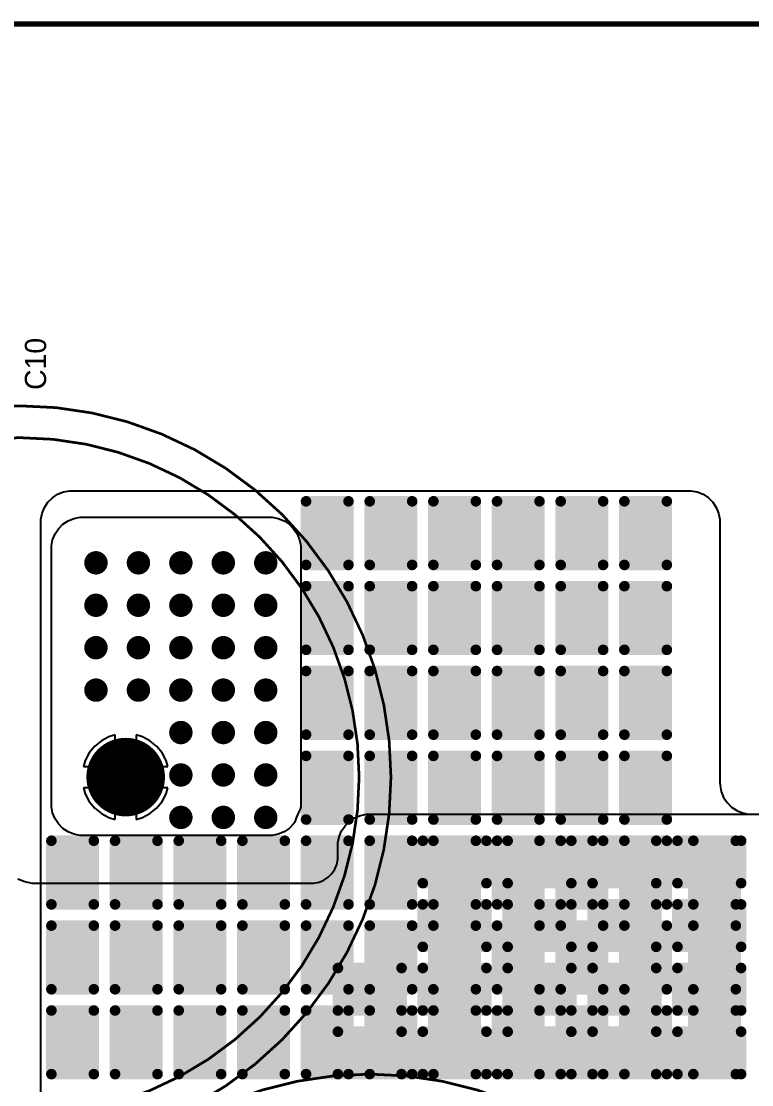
# Model space of a CAD drawing. Header units: millimetres. Extents: x 25 to 183, y 185 to 406.
# Drawn here: x 46.5 to 80.9, y 355.4 to 405.5 of the extents above; entities that cross this region are included whole.
import ezdxf

# ---------------------------------------------------------------- set-up
doc = ezdxf.new("R2010")
doc.units = ezdxf.units.MM
for name, color, linetype in [('BottomLayer', 5, 'Continuous'), ('BottomSolder', 6, 'Continuous'), ('Mechanical1', 6, 'Continuous'), ('Mechanical13', 56, 'Continuous'), ('MultiLayer', 9, 'Continuous'), ('PadHoleLayer', 156, 'Continuous'), ('TopLayer', 1, 'Continuous'), ('TopOverlay', 2, 'Continuous'), ('TopSolder', 216, 'Continuous'), ('ViaHoleLayer', 16, 'Continuous')]:
    doc.layers.add(name, color=color, linetype=linetype)

# ---------------------------------------------------------------- blocks, each defined once
blk = doc.blocks.new('EL_D35_H45_LS10_1874')
at = {"layer": 'BottomLayer', "const_width": 1.75}
blk.add_lwpolyline([(9.125, 0, 1), (10.875, 0, 1)], format="xyb", close=True, dxfattribs=at)
at = {"layer": 'BottomSolder', "const_width": 1.852}
blk.add_lwpolyline([(9.074, 0, 1), (10.926, 0, 1)], format="xyb", close=True, dxfattribs=at)
at = {"layer": 'Mechanical13'}
for points, const_width in [([(22.5, 0, 1), (-12.5, 0, 1)], 0.127), ([(22.5, 0, 1), (-12.5, 0, 1)], 0.127), ([(21, 0, 1), (-11, 0, 1)], 0.127), ([(20.968, 0, 1), (21.032, 0, 1)], 0.0635), ([(22.468, 0, 1), (22.532, 0, 1)], 0.0635), ([(22.468, 0, 1), (22.532, 0, 1)], 0.0635)]:
    blk.add_lwpolyline(points, format="xyb", close=True, dxfattribs=dict(at, const_width=const_width))
at = {"layer": 'MultiLayer', "const_width": 1.75}
blk.add_lwpolyline([(9.125, 0, 1), (10.875, 0, 1)], format="xyb", close=True, dxfattribs=at)
at = {"layer": 'PadHoleLayer', "const_width": 1.1}
blk.add_lwpolyline([(9.45, 0, 1), (10.55, 0, 1)], format="xyb", close=True, dxfattribs=at)
at = {"layer": 'TopLayer', "const_width": 1.75}
blk.add_lwpolyline([(9.125, 0, 1), (10.875, 0, 1)], format="xyb", close=True, dxfattribs=at)
at = {"layer": 'TopOverlay'}
for points, const_width in [([(22.5, 0, 1), (-12.5, 0, 1)], 0.127), ([(22.468, 0, 1), (22.532, 0, 1)], 0.0635)]:
    blk.add_lwpolyline(points, format="xyb", close=True, dxfattribs=dict(at, const_width=const_width))
at = {"layer": 'TopSolder', "const_width": 1.852}
blk.add_lwpolyline([(9.074, 0, 1), (10.926, 0, 1)], format="xyb", close=True, dxfattribs=at)
blk = doc.blocks.new('EL_D35_H45_LS10_1953')
at = {"layer": 'Mechanical13', "const_width": 0.127}
blk.add_lwpolyline([(22.5, 0, 1), (-12.5, 0, 1)], format="xyb", close=True, dxfattribs=at)
blk.add_lwpolyline([(22.5, 0, 1), (-12.5, 0, 1)], format="xyb", close=True, dxfattribs=at)
at = {"layer": 'TopOverlay', "const_width": 0.127}
blk.add_lwpolyline([(22.5, 0, 1), (-12.5, 0, 1)], format="xyb", close=True, dxfattribs=at)

msp = doc.modelspace()

# ---------------------------------------------------------------- linework, layer by layer
at = {"layer": 'BottomLayer'}
for p, q in [((47.735, 382.856), (47.944, 383.065)), ((47.944, 383.065), (48.189, 383.229)), ((48.189, 383.229), (48.462, 383.342)), ((48.462, 383.342), (48.752, 383.4)), ((48.752, 383.4), (48.9, 383.4)), ((48.9, 383.4), (77.9, 383.4)), ((77.9, 383.4), (77.9, 383.4)), ((77.9, 383.4), (77.9, 383.4)), ((77.9, 383.4), (78.048, 383.4)), ((78.048, 383.4), (78.337, 383.342)), ((78.337, 383.342), (78.61, 383.229)), ((78.61, 383.229), (78.856, 383.065)), ((78.856, 383.065), (79.065, 382.856)), ((47.458, 382.338), (47.571, 382.611)), ((47.571, 382.611), (47.735, 382.856)), ((79.065, 382.856), (79.229, 382.611)), ((79.229, 382.611), (79.342, 382.338)), ((47.4, 382.048), (47.458, 382.338)), ((47.4, 381.9), (47.4, 382.048)), ((79.342, 382.338), (79.4, 382.048)), ((79.4, 382.048), (79.4, 381.9)), ((47.4, 354.4), (47.4, 381.9)), ((79.4, 381.9), (79.4, 369.65)), ((79.4, 369.65), (79.4, 369.65)), ((79.4, 369.65), (79.407, 369.503)), ((79.407, 369.503), (79.465, 369.214)), ((79.465, 369.214), (79.577, 368.943)), ((79.577, 368.943), (79.74, 368.698)), ((79.74, 368.698), (79.948, 368.49)), ((79.948, 368.49), (80.193, 368.327)), ((80.193, 368.327), (80.465, 368.215)), ((80.465, 368.215), (80.753, 368.157)), ((80.753, 368.157), (80.9, 368.15)), ((80.9, 368.15), (123.274, 368.15))]:
    msp.add_line(p, q, dxfattribs=at)
at = {"layer": 'BottomLayer', "const_width": 0.45}
for points in [[(49.775, 380, 1), (50.225, 380, 1)], [(51.775, 380, 1), (52.225, 380, 1)], [(53.775, 380, 1), (54.225, 380, 1)], [(55.775, 380, 1), (56.225, 380, 1)], [(57.775, 380, 1), (58.225, 380, 1)], [(49.775, 378, 1), (50.225, 378, 1)], [(51.775, 378, 1), (52.225, 378, 1)], [(53.775, 378, 1), (54.225, 378, 1)], [(55.775, 378, 1), (56.225, 378, 1)], [(57.775, 378, 1), (58.225, 378, 1)], [(49.775, 376, 1), (50.225, 376, 1)], [(51.775, 376, 1), (52.225, 376, 1)], [(53.775, 376, 1), (54.225, 376, 1)], [(55.775, 376, 1), (56.225, 376, 1)], [(57.775, 376, 1), (58.225, 376, 1)], [(49.775, 374, 1), (50.225, 374, 1)], [(51.775, 374, 1), (52.225, 374, 1)], [(53.775, 374, 1), (54.225, 374, 1)], [(55.775, 374, 1), (56.225, 374, 1)], [(57.775, 374, 1), (58.225, 374, 1)], [(53.775, 372, 1), (54.225, 372, 1)], [(55.775, 372, 1), (56.225, 372, 1)], [(57.775, 372, 1), (58.225, 372, 1)], [(53.775, 370, 1), (54.225, 370, 1)], [(55.775, 370, 1), (56.225, 370, 1)], [(57.775, 370, 1), (58.225, 370, 1)], [(53.775, 368, 1), (54.225, 368, 1)], [(55.775, 368, 1), (56.225, 368, 1)], [(57.775, 368, 1), (58.225, 368, 1)]]:
    msp.add_lwpolyline(points, format="xyb", close=True, dxfattribs=at)
at = {"layer": 'BottomSolder'}
for points, const_width in [([(59.775, 382.9, 1), (60.025, 382.9, 1)], 0.25), ([(61.775, 382.9, 1), (62.025, 382.9, 1)], 0.25), ([(62.775, 382.9, 1), (63.025, 382.9, 1)], 0.25), ([(64.775, 382.9, 1), (65.025, 382.9, 1)], 0.25), ([(65.775, 382.9, 1), (66.025, 382.9, 1)], 0.25), ([(67.775, 382.9, 1), (68.025, 382.9, 1)], 0.25), ([(68.775, 382.9, 1), (69.025, 382.9, 1)], 0.25), ([(70.775, 382.9, 1), (71.025, 382.9, 1)], 0.25), ([(71.775, 382.9, 1), (72.025, 382.9, 1)], 0.25), ([(73.775, 382.9, 1), (74.025, 382.9, 1)], 0.25), ([(74.775, 382.9, 1), (75.025, 382.9, 1)], 0.25), ([(76.775, 382.9, 1), (77.025, 382.9, 1)], 0.25), ([(49.724, 380, 1), (50.276, 380, 1)], 0.552), ([(51.724, 380, 1), (52.276, 380, 1)], 0.552), ([(53.724, 380, 1), (54.276, 380, 1)], 0.552), ([(55.724, 380, 1), (56.276, 380, 1)], 0.552), ([(57.724, 380, 1), (58.276, 380, 1)], 0.552), ([(59.775, 379.9, 1), (60.025, 379.9, 1)], 0.25), ([(61.775, 379.9, 1), (62.025, 379.9, 1)], 0.25), ([(62.775, 379.9, 1), (63.025, 379.9, 1)], 0.25), ([(64.775, 379.9, 1), (65.025, 379.9, 1)], 0.25), ([(65.775, 379.9, 1), (66.025, 379.9, 1)], 0.25), ([(67.775, 379.9, 1), (68.025, 379.9, 1)], 0.25), ([(68.775, 379.9, 1), (69.025, 379.9, 1)], 0.25), ([(70.775, 379.9, 1), (71.025, 379.9, 1)], 0.25), ([(71.775, 379.9, 1), (72.025, 379.9, 1)], 0.25), ([(73.775, 379.9, 1), (74.025, 379.9, 1)], 0.25), ([(74.775, 379.9, 1), (75.025, 379.9, 1)], 0.25), ([(76.775, 379.9, 1), (77.025, 379.9, 1)], 0.25), ([(59.775, 378.9, 1), (60.025, 378.9, 1)], 0.25), ([(61.775, 378.9, 1), (62.025, 378.9, 1)], 0.25), ([(62.775, 378.9, 1), (63.025, 378.9, 1)], 0.25), ([(64.775, 378.9, 1), (65.025, 378.9, 1)], 0.25), ([(65.775, 378.9, 1), (66.025, 378.9, 1)], 0.25), ([(67.775, 378.9, 1), (68.025, 378.9, 1)], 0.25), ([(68.775, 378.9, 1), (69.025, 378.9, 1)], 0.25), ([(70.775, 378.9, 1), (71.025, 378.9, 1)], 0.25), ([(71.775, 378.9, 1), (72.025, 378.9, 1)], 0.25), ([(73.775, 378.9, 1), (74.025, 378.9, 1)], 0.25), ([(74.775, 378.9, 1), (75.025, 378.9, 1)], 0.25), ([(76.775, 378.9, 1), (77.025, 378.9, 1)], 0.25), ([(49.724, 378, 1), (50.276, 378, 1)], 0.552), ([(51.724, 378, 1), (52.276, 378, 1)], 0.552), ([(53.724, 378, 1), (54.276, 378, 1)], 0.552), ([(55.724, 378, 1), (56.276, 378, 1)], 0.552), ([(57.724, 378, 1), (58.276, 378, 1)], 0.552), ([(49.724, 376, 1), (50.276, 376, 1)], 0.552), ([(51.724, 376, 1), (52.276, 376, 1)], 0.552), ([(53.724, 376, 1), (54.276, 376, 1)], 0.552), ([(55.724, 376, 1), (56.276, 376, 1)], 0.552), ([(57.724, 376, 1), (58.276, 376, 1)], 0.552), ([(59.775, 375.9, 1), (60.025, 375.9, 1)], 0.25), ([(61.775, 375.9, 1), (62.025, 375.9, 1)], 0.25), ([(62.775, 375.9, 1), (63.025, 375.9, 1)], 0.25), ([(64.775, 375.9, 1), (65.025, 375.9, 1)], 0.25), ([(65.775, 375.9, 1), (66.025, 375.9, 1)], 0.25), ([(67.775, 375.9, 1), (68.025, 375.9, 1)], 0.25), ([(68.775, 375.9, 1), (69.025, 375.9, 1)], 0.25), ([(70.775, 375.9, 1), (71.025, 375.9, 1)], 0.25), ([(71.775, 375.9, 1), (72.025, 375.9, 1)], 0.25), ([(73.775, 375.9, 1), (74.025, 375.9, 1)], 0.25), ([(74.775, 375.9, 1), (75.025, 375.9, 1)], 0.25), ([(76.775, 375.9, 1), (77.025, 375.9, 1)], 0.25), ([(59.775, 374.9, 1), (60.025, 374.9, 1)], 0.25), ([(61.775, 374.9, 1), (62.025, 374.9, 1)], 0.25), ([(62.775, 374.9, 1), (63.025, 374.9, 1)], 0.25), ([(64.775, 374.9, 1), (65.025, 374.9, 1)], 0.25), ([(65.775, 374.9, 1), (66.025, 374.9, 1)], 0.25), ([(67.775, 374.9, 1), (68.025, 374.9, 1)], 0.25), ([(68.775, 374.9, 1), (69.025, 374.9, 1)], 0.25), ([(70.775, 374.9, 1), (71.025, 374.9, 1)], 0.25), ([(71.775, 374.9, 1), (72.025, 374.9, 1)], 0.25), ([(73.775, 374.9, 1), (74.025, 374.9, 1)], 0.25), ([(74.775, 374.9, 1), (75.025, 374.9, 1)], 0.25), ([(76.775, 374.9, 1), (77.025, 374.9, 1)], 0.25), ([(49.724, 374, 1), (50.276, 374, 1)], 0.552), ([(51.724, 374, 1), (52.276, 374, 1)], 0.552), ([(53.724, 374, 1), (54.276, 374, 1)], 0.552), ([(55.724, 374, 1), (56.276, 374, 1)], 0.552), ([(57.724, 374, 1), (58.276, 374, 1)], 0.552), ([(53.724, 372, 1), (54.276, 372, 1)], 0.552), ([(55.724, 372, 1), (56.276, 372, 1)], 0.552), ([(57.724, 372, 1), (58.276, 372, 1)], 0.552), ([(59.775, 371.9, 1), (60.025, 371.9, 1)], 0.25), ([(61.775, 371.9, 1), (62.025, 371.9, 1)], 0.25), ([(62.775, 371.9, 1), (63.025, 371.9, 1)], 0.25), ([(64.775, 371.9, 1), (65.025, 371.9, 1)], 0.25), ([(65.775, 371.9, 1), (66.025, 371.9, 1)], 0.25), ([(67.775, 371.9, 1), (68.025, 371.9, 1)], 0.25), ([(68.775, 371.9, 1), (69.025, 371.9, 1)], 0.25), ([(70.775, 371.9, 1), (71.025, 371.9, 1)], 0.25), ([(71.775, 371.9, 1), (72.025, 371.9, 1)], 0.25), ([(73.775, 371.9, 1), (74.025, 371.9, 1)], 0.25), ([(74.775, 371.9, 1), (75.025, 371.9, 1)], 0.25), ([(76.775, 371.9, 1), (77.025, 371.9, 1)], 0.25), ([(59.775, 370.9, 1), (60.025, 370.9, 1)], 0.25), ([(61.775, 370.9, 1), (62.025, 370.9, 1)], 0.25), ([(62.775, 370.9, 1), (63.025, 370.9, 1)], 0.25), ([(64.775, 370.9, 1), (65.025, 370.9, 1)], 0.25), ([(65.775, 370.9, 1), (66.025, 370.9, 1)], 0.25), ([(67.775, 370.9, 1), (68.025, 370.9, 1)], 0.25), ([(68.775, 370.9, 1), (69.025, 370.9, 1)], 0.25), ([(70.775, 370.9, 1), (71.025, 370.9, 1)], 0.25), ([(71.775, 370.9, 1), (72.025, 370.9, 1)], 0.25), ([(73.775, 370.9, 1), (74.025, 370.9, 1)], 0.25), ([(74.775, 370.9, 1), (75.025, 370.9, 1)], 0.25), ([(76.775, 370.9, 1), (77.025, 370.9, 1)], 0.25), ([(53.724, 370, 1), (54.276, 370, 1)], 0.552), ([(55.724, 370, 1), (56.276, 370, 1)], 0.552), ([(57.724, 370, 1), (58.276, 370, 1)], 0.552), ([(53.724, 368, 1), (54.276, 368, 1)], 0.552), ([(55.724, 368, 1), (56.276, 368, 1)], 0.552), ([(57.724, 368, 1), (58.276, 368, 1)], 0.552), ([(59.775, 367.9, 1), (60.025, 367.9, 1)], 0.25), ([(61.775, 367.9, 1), (62.025, 367.9, 1)], 0.25), ([(62.775, 367.9, 1), (63.025, 367.9, 1)], 0.25), ([(64.775, 367.9, 1), (65.025, 367.9, 1)], 0.25), ([(65.775, 367.9, 1), (66.025, 367.9, 1)], 0.25), ([(67.775, 367.9, 1), (68.025, 367.9, 1)], 0.25), ([(68.775, 367.9, 1), (69.025, 367.9, 1)], 0.25), ([(70.775, 367.9, 1), (71.025, 367.9, 1)], 0.25), ([(71.775, 367.9, 1), (72.025, 367.9, 1)], 0.25), ([(73.775, 367.9, 1), (74.025, 367.9, 1)], 0.25), ([(74.775, 367.9, 1), (75.025, 367.9, 1)], 0.25), ([(76.775, 367.9, 1), (77.025, 367.9, 1)], 0.25), ([(47.775, 366.9, 1), (48.025, 366.9, 1)], 0.25), ([(49.775, 366.9, 1), (50.025, 366.9, 1)], 0.25), ([(50.775, 366.9, 1), (51.025, 366.9, 1)], 0.25), ([(52.775, 366.9, 1), (53.025, 366.9, 1)], 0.25), ([(53.775, 366.9, 1), (54.025, 366.9, 1)], 0.25), ([(55.775, 366.9, 1), (56.025, 366.9, 1)], 0.25), ([(56.775, 366.9, 1), (57.025, 366.9, 1)], 0.25), ([(58.775, 366.9, 1), (59.025, 366.9, 1)], 0.25), ([(59.775, 366.9, 1), (60.025, 366.9, 1)], 0.25), ([(61.775, 366.9, 1), (62.025, 366.9, 1)], 0.25), ([(62.775, 366.9, 1), (63.025, 366.9, 1)], 0.25), ([(64.775, 366.9, 1), (65.025, 366.9, 1)], 0.25), ([(65.775, 366.9, 1), (66.025, 366.9, 1)], 0.25), ([(67.775, 366.9, 1), (68.025, 366.9, 1)], 0.25), ([(68.775, 366.9, 1), (69.025, 366.9, 1)], 0.25), ([(70.775, 366.9, 1), (71.025, 366.9, 1)], 0.25), ([(71.775, 366.9, 1), (72.025, 366.9, 1)], 0.25), ([(73.775, 366.9, 1), (74.025, 366.9, 1)], 0.25), ([(74.775, 366.9, 1), (75.025, 366.9, 1)], 0.25), ([(76.775, 366.9, 1), (77.025, 366.9, 1)], 0.25), ([(78.025, 366.9, 1), (78.275, 366.9, 1)], 0.25), ([(80.025, 366.9, 1), (80.275, 366.9, 1)], 0.25), ([(47.775, 363.9, 1), (48.025, 363.9, 1)], 0.25), ([(49.775, 363.9, 1), (50.025, 363.9, 1)], 0.25), ([(50.775, 363.9, 1), (51.025, 363.9, 1)], 0.25), ([(52.775, 363.9, 1), (53.025, 363.9, 1)], 0.25), ([(53.775, 363.9, 1), (54.025, 363.9, 1)], 0.25), ([(55.775, 363.9, 1), (56.025, 363.9, 1)], 0.25), ([(56.775, 363.9, 1), (57.025, 363.9, 1)], 0.25), ([(58.775, 363.9, 1), (59.025, 363.9, 1)], 0.25), ([(59.775, 363.9, 1), (60.025, 363.9, 1)], 0.25), ([(61.775, 363.9, 1), (62.025, 363.9, 1)], 0.25), ([(62.775, 363.9, 1), (63.025, 363.9, 1)], 0.25), ([(64.775, 363.9, 1), (65.025, 363.9, 1)], 0.25), ([(65.775, 363.9, 1), (66.025, 363.9, 1)], 0.25), ([(67.775, 363.9, 1), (68.025, 363.9, 1)], 0.25), ([(68.775, 363.9, 1), (69.025, 363.9, 1)], 0.25), ([(70.775, 363.9, 1), (71.025, 363.9, 1)], 0.25), ([(71.775, 363.9, 1), (72.025, 363.9, 1)], 0.25), ([(73.775, 363.9, 1), (74.025, 363.9, 1)], 0.25), ([(74.775, 363.9, 1), (75.025, 363.9, 1)], 0.25), ([(76.775, 363.9, 1), (77.025, 363.9, 1)], 0.25), ([(78.025, 363.9, 1), (78.275, 363.9, 1)], 0.25), ([(80.025, 363.9, 1), (80.275, 363.9, 1)], 0.25), ([(47.775, 362.9, 1), (48.025, 362.9, 1)], 0.25), ([(49.775, 362.9, 1), (50.025, 362.9, 1)], 0.25), ([(50.775, 362.9, 1), (51.025, 362.9, 1)], 0.25), ([(52.775, 362.9, 1), (53.025, 362.9, 1)], 0.25), ([(53.775, 362.9, 1), (54.025, 362.9, 1)], 0.25), ([(55.775, 362.9, 1), (56.025, 362.9, 1)], 0.25), ([(56.775, 362.9, 1), (57.025, 362.9, 1)], 0.25), ([(58.775, 362.9, 1), (59.025, 362.9, 1)], 0.25), ([(59.775, 362.9, 1), (60.025, 362.9, 1)], 0.25), ([(61.775, 362.9, 1), (62.025, 362.9, 1)], 0.25), ([(62.775, 362.9, 1), (63.025, 362.9, 1)], 0.25), ([(64.775, 362.9, 1), (65.025, 362.9, 1)], 0.25), ([(65.775, 362.9, 1), (66.025, 362.9, 1)], 0.25), ([(67.775, 362.9, 1), (68.025, 362.9, 1)], 0.25), ([(68.775, 362.9, 1), (69.025, 362.9, 1)], 0.25), ([(70.775, 362.9, 1), (71.025, 362.9, 1)], 0.25), ([(71.775, 362.9, 1), (72.025, 362.9, 1)], 0.25), ([(73.775, 362.9, 1), (74.025, 362.9, 1)], 0.25), ([(74.775, 362.9, 1), (75.025, 362.9, 1)], 0.25), ([(76.775, 362.9, 1), (77.025, 362.9, 1)], 0.25), ([(78.025, 362.9, 1), (78.275, 362.9, 1)], 0.25), ([(80.025, 362.9, 1), (80.275, 362.9, 1)], 0.25), ([(47.775, 359.9, 1), (48.025, 359.9, 1)], 0.25), ([(49.775, 359.9, 1), (50.025, 359.9, 1)], 0.25), ([(50.775, 359.9, 1), (51.025, 359.9, 1)], 0.25), ([(52.775, 359.9, 1), (53.025, 359.9, 1)], 0.25), ([(53.775, 359.9, 1), (54.025, 359.9, 1)], 0.25), ([(55.775, 359.9, 1), (56.025, 359.9, 1)], 0.25), ([(56.775, 359.9, 1), (57.025, 359.9, 1)], 0.25), ([(58.775, 359.9, 1), (59.025, 359.9, 1)], 0.25), ([(59.775, 359.9, 1), (60.025, 359.9, 1)], 0.25), ([(61.775, 359.9, 1), (62.025, 359.9, 1)], 0.25), ([(62.775, 359.9, 1), (63.025, 359.9, 1)], 0.25), ([(64.775, 359.9, 1), (65.025, 359.9, 1)], 0.25), ([(65.775, 359.9, 1), (66.025, 359.9, 1)], 0.25), ([(67.775, 359.9, 1), (68.025, 359.9, 1)], 0.25), ([(68.775, 359.9, 1), (69.025, 359.9, 1)], 0.25), ([(70.775, 359.9, 1), (71.025, 359.9, 1)], 0.25), ([(71.775, 359.9, 1), (72.025, 359.9, 1)], 0.25), ([(73.775, 359.9, 1), (74.025, 359.9, 1)], 0.25), ([(74.775, 359.9, 1), (75.025, 359.9, 1)], 0.25), ([(76.775, 359.9, 1), (77.025, 359.9, 1)], 0.25), ([(78.025, 359.9, 1), (78.275, 359.9, 1)], 0.25), ([(80.025, 359.9, 1), (80.275, 359.9, 1)], 0.25), ([(47.775, 358.9, 1), (48.025, 358.9, 1)], 0.25), ([(49.775, 358.9, 1), (50.025, 358.9, 1)], 0.25), ([(50.775, 358.9, 1), (51.025, 358.9, 1)], 0.25), ([(52.775, 358.9, 1), (53.025, 358.9, 1)], 0.25), ([(53.775, 358.9, 1), (54.025, 358.9, 1)], 0.25), ([(55.775, 358.9, 1), (56.025, 358.9, 1)], 0.25), ([(56.775, 358.9, 1), (57.025, 358.9, 1)], 0.25), ([(58.775, 358.9, 1), (59.025, 358.9, 1)], 0.25), ([(59.775, 358.9, 1), (60.025, 358.9, 1)], 0.25), ([(61.775, 358.9, 1), (62.025, 358.9, 1)], 0.25), ([(62.775, 358.9, 1), (63.025, 358.9, 1)], 0.25), ([(64.775, 358.9, 1), (65.025, 358.9, 1)], 0.25), ([(65.775, 358.9, 1), (66.025, 358.9, 1)], 0.25), ([(67.775, 358.9, 1), (68.025, 358.9, 1)], 0.25), ([(68.775, 358.9, 1), (69.025, 358.9, 1)], 0.25), ([(70.775, 358.9, 1), (71.025, 358.9, 1)], 0.25), ([(71.775, 358.9, 1), (72.025, 358.9, 1)], 0.25), ([(73.775, 358.9, 1), (74.025, 358.9, 1)], 0.25), ([(74.775, 358.9, 1), (75.025, 358.9, 1)], 0.25), ([(76.775, 358.9, 1), (77.025, 358.9, 1)], 0.25), ([(78.025, 358.9, 1), (78.275, 358.9, 1)], 0.25), ([(80.025, 358.9, 1), (80.275, 358.9, 1)], 0.25), ([(47.775, 355.9, 1), (48.025, 355.9, 1)], 0.25), ([(49.775, 355.9, 1), (50.025, 355.9, 1)], 0.25), ([(50.775, 355.9, 1), (51.025, 355.9, 1)], 0.25), ([(52.775, 355.9, 1), (53.025, 355.9, 1)], 0.25), ([(53.775, 355.9, 1), (54.025, 355.9, 1)], 0.25), ([(55.775, 355.9, 1), (56.025, 355.9, 1)], 0.25), ([(56.775, 355.9, 1), (57.025, 355.9, 1)], 0.25), ([(58.775, 355.9, 1), (59.025, 355.9, 1)], 0.25), ([(59.775, 355.9, 1), (60.025, 355.9, 1)], 0.25), ([(61.775, 355.9, 1), (62.025, 355.9, 1)], 0.25), ([(62.775, 355.9, 1), (63.025, 355.9, 1)], 0.25), ([(64.775, 355.9, 1), (65.025, 355.9, 1)], 0.25), ([(65.775, 355.9, 1), (66.025, 355.9, 1)], 0.25), ([(67.775, 355.9, 1), (68.025, 355.9, 1)], 0.25), ([(68.775, 355.9, 1), (69.025, 355.9, 1)], 0.25), ([(70.775, 355.9, 1), (71.025, 355.9, 1)], 0.25), ([(71.775, 355.9, 1), (72.025, 355.9, 1)], 0.25), ([(73.775, 355.9, 1), (74.025, 355.9, 1)], 0.25), ([(74.775, 355.9, 1), (75.025, 355.9, 1)], 0.25), ([(76.775, 355.9, 1), (77.025, 355.9, 1)], 0.25), ([(78.025, 355.9, 1), (78.275, 355.9, 1)], 0.25), ([(80.025, 355.9, 1), (80.275, 355.9, 1)], 0.25)]:
    msp.add_lwpolyline(points, format="xyb", close=True, dxfattribs=dict(at, const_width=const_width))
for points in [[(61.9, 379.65), (61.9, 383.15), (59.9, 379.65), (59.9, 383.15)], [(64.9, 379.65), (64.9, 383.15), (62.9, 379.65), (62.9, 383.15)], [(67.9, 379.65), (67.9, 383.15), (65.9, 379.65), (65.9, 383.15)], [(70.9, 379.65), (70.9, 383.15), (68.9, 379.65), (68.9, 383.15)], [(73.9, 379.65), (73.9, 383.15), (71.9, 379.65), (71.9, 383.15)], [(76.9, 379.65), (76.9, 383.15), (74.9, 379.65), (74.9, 383.15)], [(62.15, 379.9), (62.15, 382.9), (59.65, 379.9), (59.65, 382.9)], [(65.15, 379.9), (65.15, 382.9), (62.65, 379.9), (62.65, 382.9)], [(68.15, 379.9), (68.15, 382.9), (65.65, 379.9), (65.65, 382.9)], [(71.15, 379.9), (71.15, 382.9), (68.65, 379.9), (68.65, 382.9)], [(74.15, 379.9), (74.15, 382.9), (71.65, 379.9), (71.65, 382.9)], [(77.15, 379.9), (77.15, 382.9), (74.65, 379.9), (74.65, 382.9)], [(61.9, 375.65), (61.9, 379.15), (59.9, 375.65), (59.9, 379.15)], [(64.9, 375.65), (64.9, 379.15), (62.9, 375.65), (62.9, 379.15)], [(67.9, 375.65), (67.9, 379.15), (65.9, 375.65), (65.9, 379.15)], [(70.9, 375.65), (70.9, 379.15), (68.9, 375.65), (68.9, 379.15)], [(73.9, 375.65), (73.9, 379.15), (71.9, 375.65), (71.9, 379.15)], [(76.9, 375.65), (76.9, 379.15), (74.9, 375.65), (74.9, 379.15)], [(62.15, 375.9), (62.15, 378.9), (59.65, 375.9), (59.65, 378.9)], [(65.15, 375.9), (65.15, 378.9), (62.65, 375.9), (62.65, 378.9)], [(68.15, 375.9), (68.15, 378.9), (65.65, 375.9), (65.65, 378.9)], [(71.15, 375.9), (71.15, 378.9), (68.65, 375.9), (68.65, 378.9)], [(74.15, 375.9), (74.15, 378.9), (71.65, 375.9), (71.65, 378.9)], [(77.15, 375.9), (77.15, 378.9), (74.65, 375.9), (74.65, 378.9)], [(61.9, 371.65), (61.9, 375.15), (59.9, 371.65), (59.9, 375.15)], [(64.9, 371.65), (64.9, 375.15), (62.9, 371.65), (62.9, 375.15)], [(67.9, 371.65), (67.9, 375.15), (65.9, 371.65), (65.9, 375.15)], [(70.9, 371.65), (70.9, 375.15), (68.9, 371.65), (68.9, 375.15)], [(73.9, 371.65), (73.9, 375.15), (71.9, 371.65), (71.9, 375.15)], [(76.9, 371.65), (76.9, 375.15), (74.9, 371.65), (74.9, 375.15)], [(62.15, 371.9), (62.15, 374.9), (59.65, 371.9), (59.65, 374.9)], [(65.15, 371.9), (65.15, 374.9), (62.65, 371.9), (62.65, 374.9)], [(68.15, 371.9), (68.15, 374.9), (65.65, 371.9), (65.65, 374.9)], [(71.15, 371.9), (71.15, 374.9), (68.65, 371.9), (68.65, 374.9)], [(74.15, 371.9), (74.15, 374.9), (71.65, 371.9), (71.65, 374.9)], [(77.15, 371.9), (77.15, 374.9), (74.65, 371.9), (74.65, 374.9)], [(61.9, 367.65), (61.9, 371.15), (59.9, 367.65), (59.9, 371.15)], [(64.9, 367.65), (64.9, 371.15), (62.9, 367.65), (62.9, 371.15)], [(67.9, 367.65), (67.9, 371.15), (65.9, 367.65), (65.9, 371.15)], [(70.9, 367.65), (70.9, 371.15), (68.9, 367.65), (68.9, 371.15)], [(73.9, 367.65), (73.9, 371.15), (71.9, 367.65), (71.9, 371.15)], [(76.9, 367.65), (76.9, 371.15), (74.9, 367.65), (74.9, 371.15)], [(62.15, 367.9), (62.15, 370.9), (59.65, 367.9), (59.65, 370.9)], [(65.15, 367.9), (65.15, 370.9), (62.65, 367.9), (62.65, 370.9)], [(68.15, 367.9), (68.15, 370.9), (65.65, 367.9), (65.65, 370.9)], [(71.15, 367.9), (71.15, 370.9), (68.65, 367.9), (68.65, 370.9)], [(74.15, 367.9), (74.15, 370.9), (71.65, 367.9), (71.65, 370.9)], [(77.15, 367.9), (77.15, 370.9), (74.65, 367.9), (74.65, 370.9)], [(49.9, 363.65), (49.9, 367.15), (47.9, 363.65), (47.9, 367.15)], [(52.9, 363.65), (52.9, 367.15), (50.9, 363.65), (50.9, 367.15)], [(55.9, 363.65), (55.9, 367.15), (53.9, 363.65), (53.9, 367.15)], [(58.9, 363.65), (58.9, 367.15), (56.9, 363.65), (56.9, 367.15)], [(61.9, 363.65), (61.9, 367.15), (59.9, 363.65), (59.9, 367.15)], [(64.9, 363.65), (64.9, 367.15), (62.9, 363.65), (62.9, 367.15)], [(67.9, 363.65), (67.9, 367.15), (65.9, 363.65), (65.9, 367.15)], [(70.9, 363.65), (70.9, 367.15), (68.9, 363.65), (68.9, 367.15)], [(73.9, 363.65), (73.9, 367.15), (71.9, 363.65), (71.9, 367.15)], [(76.9, 363.65), (76.9, 367.15), (74.9, 363.65), (74.9, 367.15)], [(80.15, 363.65), (80.15, 367.15), (78.15, 363.65), (78.15, 367.15)], [(50.15, 363.9), (50.15, 366.9), (47.65, 363.9), (47.65, 366.9)], [(53.15, 363.9), (53.15, 366.9), (50.65, 363.9), (50.65, 366.9)], [(56.15, 363.9), (56.15, 366.9), (53.65, 363.9), (53.65, 366.9)], [(59.15, 363.9), (59.15, 366.9), (56.65, 363.9), (56.65, 366.9)], [(62.15, 363.9), (62.15, 366.9), (59.65, 363.9), (59.65, 366.9)], [(65.15, 363.9), (65.15, 366.9), (62.65, 363.9), (62.65, 366.9)], [(68.15, 363.9), (68.15, 366.9), (65.65, 363.9), (65.65, 366.9)], [(71.15, 363.9), (71.15, 366.9), (68.65, 363.9), (68.65, 366.9)], [(74.15, 363.9), (74.15, 366.9), (71.65, 363.9), (71.65, 366.9)], [(77.15, 363.9), (77.15, 366.9), (74.65, 363.9), (74.65, 366.9)], [(80.4, 363.9), (80.4, 366.9), (77.9, 363.9), (77.9, 366.9)], [(49.9, 359.65), (49.9, 363.15), (47.9, 359.65), (47.9, 363.15)], [(52.9, 359.65), (52.9, 363.15), (50.9, 359.65), (50.9, 363.15)], [(55.9, 359.65), (55.9, 363.15), (53.9, 359.65), (53.9, 363.15)], [(58.9, 359.65), (58.9, 363.15), (56.9, 359.65), (56.9, 363.15)], [(61.9, 359.65), (61.9, 363.15), (59.9, 359.65), (59.9, 363.15)], [(64.9, 359.65), (64.9, 363.15), (62.9, 359.65), (62.9, 363.15)], [(67.9, 359.65), (67.9, 363.15), (65.9, 359.65), (65.9, 363.15)], [(70.9, 359.65), (70.9, 363.15), (68.9, 359.65), (68.9, 363.15)], [(73.9, 359.65), (73.9, 363.15), (71.9, 359.65), (71.9, 363.15)], [(76.9, 359.65), (76.9, 363.15), (74.9, 359.65), (74.9, 363.15)], [(80.15, 359.65), (80.15, 363.15), (78.15, 359.65), (78.15, 363.15)], [(50.15, 359.9), (50.15, 362.9), (47.65, 359.9), (47.65, 362.9)], [(53.15, 359.9), (53.15, 362.9), (50.65, 359.9), (50.65, 362.9)], [(56.15, 359.9), (56.15, 362.9), (53.65, 359.9), (53.65, 362.9)], [(59.15, 359.9), (59.15, 362.9), (56.65, 359.9), (56.65, 362.9)], [(62.15, 359.9), (62.15, 362.9), (59.65, 359.9), (59.65, 362.9)], [(65.15, 359.9), (65.15, 362.9), (62.65, 359.9), (62.65, 362.9)], [(68.15, 359.9), (68.15, 362.9), (65.65, 359.9), (65.65, 362.9)], [(71.15, 359.9), (71.15, 362.9), (68.65, 359.9), (68.65, 362.9)], [(74.15, 359.9), (74.15, 362.9), (71.65, 359.9), (71.65, 362.9)], [(77.15, 359.9), (77.15, 362.9), (74.65, 359.9), (74.65, 362.9)], [(80.4, 359.9), (80.4, 362.9), (77.9, 359.9), (77.9, 362.9)], [(49.9, 355.65), (49.9, 359.15), (47.9, 355.65), (47.9, 359.15)], [(52.9, 355.65), (52.9, 359.15), (50.9, 355.65), (50.9, 359.15)], [(55.9, 355.65), (55.9, 359.15), (53.9, 355.65), (53.9, 359.15)], [(58.9, 355.65), (58.9, 359.15), (56.9, 355.65), (56.9, 359.15)], [(61.9, 355.65), (61.9, 359.15), (59.9, 355.65), (59.9, 359.15)], [(64.9, 355.65), (64.9, 359.15), (62.9, 355.65), (62.9, 359.15)], [(67.9, 355.65), (67.9, 359.15), (65.9, 355.65), (65.9, 359.15)], [(70.9, 355.65), (70.9, 359.15), (68.9, 355.65), (68.9, 359.15)], [(73.9, 355.65), (73.9, 359.15), (71.9, 355.65), (71.9, 359.15)], [(76.9, 355.65), (76.9, 359.15), (74.9, 355.65), (74.9, 359.15)], [(80.15, 355.65), (80.15, 359.15), (78.15, 355.65), (78.15, 359.15)], [(50.15, 355.9), (50.15, 358.9), (47.65, 355.9), (47.65, 358.9)], [(53.15, 355.9), (53.15, 358.9), (50.65, 355.9), (50.65, 358.9)], [(56.15, 355.9), (56.15, 358.9), (53.65, 355.9), (53.65, 358.9)], [(59.15, 355.9), (59.15, 358.9), (56.65, 355.9), (56.65, 358.9)], [(62.15, 355.9), (62.15, 358.9), (59.65, 355.9), (59.65, 358.9)], [(65.15, 355.9), (65.15, 358.9), (62.65, 355.9), (62.65, 358.9)], [(68.15, 355.9), (68.15, 358.9), (65.65, 355.9), (65.65, 358.9)], [(71.15, 355.9), (71.15, 358.9), (68.65, 355.9), (68.65, 358.9)], [(74.15, 355.9), (74.15, 358.9), (71.65, 355.9), (71.65, 358.9)], [(77.15, 355.9), (77.15, 358.9), (74.65, 355.9), (74.65, 358.9)], [(80.4, 355.9), (80.4, 358.9), (77.9, 355.9), (77.9, 358.9)]]:
    msp.add_solid(points, dxfattribs=at)
at = {"layer": 'Mechanical1', "const_width": 0.254}
msp.add_lwpolyline([(30.4, 405.4), (178.4, 405.4)], dxfattribs=at)
at = {"layer": 'MultiLayer', "const_width": 0.45}
for points in [[(49.775, 380, 1), (50.225, 380, 1)], [(51.775, 380, 1), (52.225, 380, 1)], [(53.775, 380, 1), (54.225, 380, 1)], [(55.775, 380, 1), (56.225, 380, 1)], [(57.775, 380, 1), (58.225, 380, 1)], [(49.775, 378, 1), (50.225, 378, 1)], [(51.775, 378, 1), (52.225, 378, 1)], [(53.775, 378, 1), (54.225, 378, 1)], [(55.775, 378, 1), (56.225, 378, 1)], [(57.775, 378, 1), (58.225, 378, 1)], [(49.775, 376, 1), (50.225, 376, 1)], [(51.775, 376, 1), (52.225, 376, 1)], [(53.775, 376, 1), (54.225, 376, 1)], [(55.775, 376, 1), (56.225, 376, 1)], [(57.775, 376, 1), (58.225, 376, 1)], [(49.775, 374, 1), (50.225, 374, 1)], [(51.775, 374, 1), (52.225, 374, 1)], [(53.775, 374, 1), (54.225, 374, 1)], [(55.775, 374, 1), (56.225, 374, 1)], [(57.775, 374, 1), (58.225, 374, 1)], [(53.775, 372, 1), (54.225, 372, 1)], [(55.775, 372, 1), (56.225, 372, 1)], [(57.775, 372, 1), (58.225, 372, 1)], [(53.775, 370, 1), (54.225, 370, 1)], [(55.775, 370, 1), (56.225, 370, 1)], [(57.775, 370, 1), (58.225, 370, 1)], [(53.775, 368, 1), (54.225, 368, 1)], [(55.775, 368, 1), (56.225, 368, 1)], [(57.775, 368, 1), (58.225, 368, 1)]]:
    msp.add_lwpolyline(points, format="xyb", close=True, dxfattribs=at)
at = {"layer": 'TopLayer'}
for p, q in [((48.444, 381.815), (48.689, 381.979)), ((48.689, 381.979), (48.962, 382.092)), ((48.962, 382.092), (49.252, 382.15)), ((49.252, 382.15), (49.4, 382.15)), ((49.4, 382.15), (58.15, 382.15)), ((58.15, 382.15), (58.15, 382.15)), ((58.15, 382.15), (58.15, 382.15)), ((58.15, 382.15), (58.298, 382.15)), ((58.298, 382.15), (58.588, 382.092)), ((58.588, 382.092), (58.861, 381.979)), ((58.861, 381.979), (59.106, 381.815)), ((48.071, 381.361), (48.235, 381.606)), ((48.235, 381.606), (48.444, 381.815)), ((59.106, 381.815), (59.315, 381.606)), ((59.315, 381.606), (59.479, 381.361)), ((47.9, 380.798), (47.958, 381.088)), ((47.958, 381.088), (48.071, 381.361)), ((59.479, 381.361), (59.592, 381.088)), ((59.592, 381.088), (59.65, 380.798)), ((47.9, 380.65), (47.9, 380.798)), ((47.9, 380.53), (47.9, 380.65)), ((47.9, 380.65), (47.9, 380.65)), ((47.9, 380.65), (47.9, 380.65)), ((47.9, 380.65), (47.9, 380.65)), ((47.9, 368.65), (47.9, 380.53)), ((59.65, 380.798), (59.65, 380.65)), ((59.65, 380.65), (59.65, 368.65)), ((50.256, 371.613), (49.943, 371.357)), ((50.612, 371.803), (50.256, 371.613)), ((50.9, 371.891), (50.612, 371.803)), ((50.9, 370.4), (50.9, 371.891)), ((52.188, 371.803), (51.9, 371.891)), ((51.9, 371.891), (51.9, 370.4)), ((52.544, 371.613), (52.188, 371.803)), ((52.857, 371.357), (52.544, 371.613)), ((49.687, 371.044), (49.497, 370.688)), ((49.943, 371.357), (49.687, 371.044)), ((53.113, 371.044), (52.857, 371.357)), ((53.303, 370.688), (53.113, 371.044)), ((49.497, 370.688), (49.409, 370.4)), ((53.391, 370.4), (53.303, 370.688)), ((49.409, 370.4), (50.9, 370.4)), ((51.9, 370.4), (53.391, 370.4)), ((50.9, 369.4), (49.409, 369.4)), ((49.409, 369.4), (49.497, 369.112)), ((49.497, 369.112), (49.687, 368.756)), ((50.9, 367.909), (50.9, 369.4)), ((53.391, 369.4), (51.9, 369.4)), ((51.9, 369.4), (51.9, 367.909)), ((53.113, 368.756), (53.303, 369.112)), ((53.303, 369.112), (53.391, 369.4)), ((47.9, 368.502), (47.9, 368.65)), ((47.958, 368.212), (47.9, 368.502)), ((49.687, 368.756), (49.943, 368.443)), ((49.943, 368.443), (50.256, 368.187)), ((52.544, 368.187), (52.857, 368.443)), ((52.857, 368.443), (53.113, 368.756)), ((59.65, 368.502), (59.628, 368.394)), ((59.65, 368.65), (59.65, 368.65)), ((59.65, 368.65), (59.65, 368.502)), ((48.071, 367.939), (47.958, 368.212)), ((48.235, 367.694), (48.071, 367.939)), ((50.256, 368.187), (50.612, 367.997)), ((50.612, 367.997), (50.9, 367.909)), ((51.9, 367.909), (52.188, 367.997)), ((52.188, 367.997), (52.544, 368.187)), ((59.415, 367.933), (59.365, 367.769)), ((59.528, 368.206), (59.415, 367.933)), ((59.415, 367.933), (59.415, 367.933)), ((59.628, 368.394), (59.528, 368.206)), ((59.528, 368.206), (59.528, 368.206)), ((61.944, 367.815), (62.189, 367.979)), ((62.189, 367.979), (62.462, 368.092)), ((62.462, 368.092), (62.752, 368.15)), ((62.752, 368.15), (62.9, 368.15)), ((62.9, 368.15), (116.65, 368.15)), ((48.444, 367.485), (48.235, 367.694)), ((48.689, 367.321), (48.444, 367.485)), ((59.106, 367.485), (58.861, 367.321)), ((59.315, 367.694), (59.106, 367.485)), ((59.365, 367.769), (59.315, 367.694)), ((61.571, 367.361), (61.735, 367.606)), ((61.735, 367.606), (61.944, 367.815)), ((48.962, 367.208), (48.689, 367.321)), ((49.252, 367.15), (48.962, 367.208)), ((49.4, 367.15), (49.252, 367.15)), ((58.15, 367.15), (49.4, 367.15)), ((58.298, 367.15), (58.15, 367.15)), ((58.588, 367.208), (58.298, 367.15)), ((58.861, 367.321), (58.588, 367.208)), ((61.4, 366.798), (61.458, 367.088)), ((61.458, 367.088), (61.571, 367.361)), ((61.4, 366.65), (61.4, 366.798)), ((61.4, 366.53), (61.4, 366.65)), ((61.4, 366.65), (61.4, 366.65)), ((61.4, 366.65), (61.4, 366.65)), ((61.4, 366.65), (61.4, 366.65)), ((61.4, 366.15), (61.4, 366.53)), ((61.346, 365.787), (61.394, 366.027)), ((61.394, 366.027), (61.4, 366.15)), ((61.116, 365.357), (61.252, 365.561)), ((61.252, 365.561), (61.346, 365.787)), ((46.325, 365.107), (46.642, 364.975)), ((46.642, 364.975), (46.978, 364.908)), ((60.273, 364.906), (60.513, 364.954)), ((60.513, 364.954), (60.739, 365.048)), ((60.739, 365.048), (60.943, 365.184)), ((60.943, 365.184), (61.116, 365.357)), ((46.978, 364.908), (47.15, 364.9)), ((47.15, 364.9), (60.029, 364.9)), ((60.029, 364.9), (60.15, 364.9)), ((60.15, 364.9), (60.273, 364.906)), ((60.15, 364.9), (60.15, 364.9))]:
    msp.add_line(p, q, dxfattribs=at)
at = {"layer": 'TopLayer', "const_width": 0.45}
for points in [[(49.775, 380, 1), (50.225, 380, 1)], [(51.775, 380, 1), (52.225, 380, 1)], [(53.775, 380, 1), (54.225, 380, 1)], [(55.775, 380, 1), (56.225, 380, 1)], [(57.775, 380, 1), (58.225, 380, 1)], [(49.775, 378, 1), (50.225, 378, 1)], [(51.775, 378, 1), (52.225, 378, 1)], [(53.775, 378, 1), (54.225, 378, 1)], [(55.775, 378, 1), (56.225, 378, 1)], [(57.775, 378, 1), (58.225, 378, 1)], [(49.775, 376, 1), (50.225, 376, 1)], [(51.775, 376, 1), (52.225, 376, 1)], [(53.775, 376, 1), (54.225, 376, 1)], [(55.775, 376, 1), (56.225, 376, 1)], [(57.775, 376, 1), (58.225, 376, 1)], [(49.775, 374, 1), (50.225, 374, 1)], [(51.775, 374, 1), (52.225, 374, 1)], [(53.775, 374, 1), (54.225, 374, 1)], [(55.775, 374, 1), (56.225, 374, 1)], [(57.775, 374, 1), (58.225, 374, 1)], [(53.775, 372, 1), (54.225, 372, 1)], [(55.775, 372, 1), (56.225, 372, 1)], [(57.775, 372, 1), (58.225, 372, 1)], [(53.775, 370, 1), (54.225, 370, 1)], [(55.775, 370, 1), (56.225, 370, 1)], [(57.775, 370, 1), (58.225, 370, 1)], [(53.775, 368, 1), (54.225, 368, 1)], [(55.775, 368, 1), (56.225, 368, 1)], [(57.775, 368, 1), (58.225, 368, 1)]]:
    msp.add_lwpolyline(points, format="xyb", close=True, dxfattribs=at)
at = {"layer": 'TopSolder'}
for points, const_width in [([(49.724, 380, 1), (50.276, 380, 1)], 0.552), ([(51.724, 380, 1), (52.276, 380, 1)], 0.552), ([(53.724, 380, 1), (54.276, 380, 1)], 0.552), ([(55.724, 380, 1), (56.276, 380, 1)], 0.552), ([(57.724, 380, 1), (58.276, 380, 1)], 0.552), ([(49.724, 378, 1), (50.276, 378, 1)], 0.552), ([(51.724, 378, 1), (52.276, 378, 1)], 0.552), ([(53.724, 378, 1), (54.276, 378, 1)], 0.552), ([(55.724, 378, 1), (56.276, 378, 1)], 0.552), ([(57.724, 378, 1), (58.276, 378, 1)], 0.552), ([(49.724, 376, 1), (50.276, 376, 1)], 0.552), ([(51.724, 376, 1), (52.276, 376, 1)], 0.552), ([(53.724, 376, 1), (54.276, 376, 1)], 0.552), ([(55.724, 376, 1), (56.276, 376, 1)], 0.552), ([(57.724, 376, 1), (58.276, 376, 1)], 0.552), ([(49.724, 374, 1), (50.276, 374, 1)], 0.552), ([(51.724, 374, 1), (52.276, 374, 1)], 0.552), ([(53.724, 374, 1), (54.276, 374, 1)], 0.552), ([(55.724, 374, 1), (56.276, 374, 1)], 0.552), ([(57.724, 374, 1), (58.276, 374, 1)], 0.552), ([(53.724, 372, 1), (54.276, 372, 1)], 0.552), ([(55.724, 372, 1), (56.276, 372, 1)], 0.552), ([(57.724, 372, 1), (58.276, 372, 1)], 0.552), ([(53.724, 370, 1), (54.276, 370, 1)], 0.552), ([(55.724, 370, 1), (56.276, 370, 1)], 0.552), ([(57.724, 370, 1), (58.276, 370, 1)], 0.552), ([(53.724, 368, 1), (54.276, 368, 1)], 0.552), ([(55.724, 368, 1), (56.276, 368, 1)], 0.552), ([(57.724, 368, 1), (58.276, 368, 1)], 0.552), ([(65.275, 366.9, 1), (65.525, 366.9, 1)], 0.25), ([(68.275, 366.9, 1), (68.525, 366.9, 1)], 0.25), ([(69.275, 366.9, 1), (69.525, 366.9, 1)], 0.25), ([(72.275, 366.9, 1), (72.525, 366.9, 1)], 0.25), ([(73.275, 366.9, 1), (73.525, 366.9, 1)], 0.25), ([(76.275, 366.9, 1), (76.525, 366.9, 1)], 0.25), ([(77.275, 366.9, 1), (77.525, 366.9, 1)], 0.25), ([(80.275, 366.9, 1), (80.525, 366.9, 1)], 0.25), ([(65.275, 364.9, 1), (65.525, 364.9, 1)], 0.25), ([(68.275, 364.9, 1), (68.525, 364.9, 1)], 0.25), ([(69.275, 364.9, 1), (69.525, 364.9, 1)], 0.25), ([(72.275, 364.9, 1), (72.525, 364.9, 1)], 0.25), ([(73.275, 364.9, 1), (73.525, 364.9, 1)], 0.25), ([(76.275, 364.9, 1), (76.525, 364.9, 1)], 0.25), ([(77.275, 364.9, 1), (77.525, 364.9, 1)], 0.25), ([(80.275, 364.9, 1), (80.525, 364.9, 1)], 0.25), ([(65.275, 363.9, 1), (65.525, 363.9, 1)], 0.25), ([(68.275, 363.9, 1), (68.525, 363.9, 1)], 0.25), ([(69.275, 363.9, 1), (69.525, 363.9, 1)], 0.25), ([(72.275, 363.9, 1), (72.525, 363.9, 1)], 0.25), ([(73.275, 363.9, 1), (73.525, 363.9, 1)], 0.25), ([(76.275, 363.9, 1), (76.525, 363.9, 1)], 0.25), ([(77.275, 363.9, 1), (77.525, 363.9, 1)], 0.25), ([(80.275, 363.9, 1), (80.525, 363.9, 1)], 0.25), ([(65.275, 361.9, 1), (65.525, 361.9, 1)], 0.25), ([(68.275, 361.9, 1), (68.525, 361.9, 1)], 0.25), ([(69.275, 361.9, 1), (69.525, 361.9, 1)], 0.25), ([(72.275, 361.9, 1), (72.525, 361.9, 1)], 0.25), ([(73.275, 361.9, 1), (73.525, 361.9, 1)], 0.25), ([(76.275, 361.9, 1), (76.525, 361.9, 1)], 0.25), ([(77.275, 361.9, 1), (77.525, 361.9, 1)], 0.25), ([(80.275, 361.9, 1), (80.525, 361.9, 1)], 0.25), ([(61.275, 360.9, 1), (61.525, 360.9, 1)], 0.25), ([(64.275, 360.9, 1), (64.525, 360.9, 1)], 0.25), ([(65.275, 360.9, 1), (65.525, 360.9, 1)], 0.25), ([(68.275, 360.9, 1), (68.525, 360.9, 1)], 0.25), ([(69.275, 360.9, 1), (69.525, 360.9, 1)], 0.25), ([(72.275, 360.9, 1), (72.525, 360.9, 1)], 0.25), ([(73.275, 360.9, 1), (73.525, 360.9, 1)], 0.25), ([(76.275, 360.9, 1), (76.525, 360.9, 1)], 0.25), ([(77.275, 360.9, 1), (77.525, 360.9, 1)], 0.25), ([(80.275, 360.9, 1), (80.525, 360.9, 1)], 0.25), ([(61.275, 358.9, 1), (61.525, 358.9, 1)], 0.25), ([(64.275, 358.9, 1), (64.525, 358.9, 1)], 0.25), ([(65.275, 358.9, 1), (65.525, 358.9, 1)], 0.25), ([(68.275, 358.9, 1), (68.525, 358.9, 1)], 0.25), ([(69.275, 358.9, 1), (69.525, 358.9, 1)], 0.25), ([(72.275, 358.9, 1), (72.525, 358.9, 1)], 0.25), ([(73.275, 358.9, 1), (73.525, 358.9, 1)], 0.25), ([(76.275, 358.9, 1), (76.525, 358.9, 1)], 0.25), ([(77.275, 358.9, 1), (77.525, 358.9, 1)], 0.25), ([(80.275, 358.9, 1), (80.525, 358.9, 1)], 0.25), ([(61.275, 357.9, 1), (61.525, 357.9, 1)], 0.25), ([(64.275, 357.9, 1), (64.525, 357.9, 1)], 0.25), ([(65.275, 357.9, 1), (65.525, 357.9, 1)], 0.25), ([(68.275, 357.9, 1), (68.525, 357.9, 1)], 0.25), ([(69.275, 357.9, 1), (69.525, 357.9, 1)], 0.25), ([(72.275, 357.9, 1), (72.525, 357.9, 1)], 0.25), ([(73.275, 357.9, 1), (73.525, 357.9, 1)], 0.25), ([(76.275, 357.9, 1), (76.525, 357.9, 1)], 0.25), ([(77.275, 357.9, 1), (77.525, 357.9, 1)], 0.25), ([(80.275, 357.9, 1), (80.525, 357.9, 1)], 0.25), ([(61.275, 355.9, 1), (61.525, 355.9, 1)], 0.25), ([(64.275, 355.9, 1), (64.525, 355.9, 1)], 0.25), ([(65.275, 355.9, 1), (65.525, 355.9, 1)], 0.25), ([(68.275, 355.9, 1), (68.525, 355.9, 1)], 0.25), ([(69.275, 355.9, 1), (69.525, 355.9, 1)], 0.25), ([(72.275, 355.9, 1), (72.525, 355.9, 1)], 0.25), ([(73.275, 355.9, 1), (73.525, 355.9, 1)], 0.25), ([(76.275, 355.9, 1), (76.525, 355.9, 1)], 0.25), ([(77.275, 355.9, 1), (77.525, 355.9, 1)], 0.25), ([(80.275, 355.9, 1), (80.525, 355.9, 1)], 0.25)]:
    msp.add_lwpolyline(points, format="xyb", close=True, dxfattribs=dict(at, const_width=const_width))
for points in [[(65.4, 364.65), (68.4, 364.65), (65.4, 367.15), (68.4, 367.15)], [(69.4, 364.65), (72.4, 364.65), (69.4, 367.15), (72.4, 367.15)], [(73.4, 364.65), (76.4, 364.65), (73.4, 367.15), (76.4, 367.15)], [(77.4, 364.65), (80.4, 364.65), (77.4, 367.15), (80.4, 367.15)], [(65.15, 364.9), (68.65, 364.9), (65.15, 366.9), (68.65, 366.9)], [(69.15, 364.9), (72.65, 364.9), (69.15, 366.9), (72.65, 366.9)], [(73.15, 364.9), (76.65, 364.9), (73.15, 366.9), (76.65, 366.9)], [(77.15, 364.9), (80.65, 364.9), (77.15, 366.9), (80.65, 366.9)], [(65.4, 361.65), (68.4, 361.65), (65.4, 364.15), (68.4, 364.15)], [(69.4, 361.65), (72.4, 361.65), (69.4, 364.15), (72.4, 364.15)], [(73.4, 361.65), (76.4, 361.65), (73.4, 364.15), (76.4, 364.15)], [(77.4, 361.65), (80.4, 361.65), (77.4, 364.15), (80.4, 364.15)], [(65.15, 361.9), (68.65, 361.9), (65.15, 363.9), (68.65, 363.9)], [(69.15, 361.9), (72.65, 361.9), (69.15, 363.9), (72.65, 363.9)], [(73.15, 361.9), (76.65, 361.9), (73.15, 363.9), (76.65, 363.9)], [(77.15, 361.9), (80.65, 361.9), (77.15, 363.9), (80.65, 363.9)], [(61.4, 358.65), (64.4, 358.65), (61.4, 361.15), (64.4, 361.15)], [(65.4, 358.65), (68.4, 358.65), (65.4, 361.15), (68.4, 361.15)], [(69.4, 358.65), (72.4, 358.65), (69.4, 361.15), (72.4, 361.15)], [(73.4, 358.65), (76.4, 358.65), (73.4, 361.15), (76.4, 361.15)], [(77.4, 358.65), (80.4, 358.65), (77.4, 361.15), (80.4, 361.15)], [(61.15, 358.9), (64.65, 358.9), (61.15, 360.9), (64.65, 360.9)], [(65.15, 358.9), (68.65, 358.9), (65.15, 360.9), (68.65, 360.9)], [(69.15, 358.9), (72.65, 358.9), (69.15, 360.9), (72.65, 360.9)], [(73.15, 358.9), (76.65, 358.9), (73.15, 360.9), (76.65, 360.9)], [(77.15, 358.9), (80.65, 358.9), (77.15, 360.9), (80.65, 360.9)], [(61.4, 355.65), (64.4, 355.65), (61.4, 358.15), (64.4, 358.15)], [(65.4, 355.65), (68.4, 355.65), (65.4, 358.15), (68.4, 358.15)], [(69.4, 355.65), (72.4, 355.65), (69.4, 358.15), (72.4, 358.15)], [(73.4, 355.65), (76.4, 355.65), (73.4, 358.15), (76.4, 358.15)], [(77.4, 355.65), (80.4, 355.65), (77.4, 358.15), (80.4, 358.15)], [(61.15, 355.9), (64.65, 355.9), (61.15, 357.9), (64.65, 357.9)], [(65.15, 355.9), (68.65, 355.9), (65.15, 357.9), (68.65, 357.9)], [(69.15, 355.9), (72.65, 355.9), (69.15, 357.9), (72.65, 357.9)], [(73.15, 355.9), (76.65, 355.9), (73.15, 357.9), (76.65, 357.9)], [(77.15, 355.9), (80.65, 355.9), (77.15, 357.9), (80.65, 357.9)]]:
    msp.add_solid(points, dxfattribs=at)
at = {"layer": 'ViaHoleLayer', "const_width": 0.25}
for points in [[(49.875, 380, 1), (50.125, 380, 1)], [(51.875, 380, 1), (52.125, 380, 1)], [(53.875, 380, 1), (54.125, 380, 1)], [(55.875, 380, 1), (56.125, 380, 1)], [(57.875, 380, 1), (58.125, 380, 1)], [(49.875, 378, 1), (50.125, 378, 1)], [(51.875, 378, 1), (52.125, 378, 1)], [(53.875, 378, 1), (54.125, 378, 1)], [(55.875, 378, 1), (56.125, 378, 1)], [(57.875, 378, 1), (58.125, 378, 1)], [(49.875, 376, 1), (50.125, 376, 1)], [(51.875, 376, 1), (52.125, 376, 1)], [(53.875, 376, 1), (54.125, 376, 1)], [(55.875, 376, 1), (56.125, 376, 1)], [(57.875, 376, 1), (58.125, 376, 1)], [(49.875, 374, 1), (50.125, 374, 1)], [(51.875, 374, 1), (52.125, 374, 1)], [(53.875, 374, 1), (54.125, 374, 1)], [(55.875, 374, 1), (56.125, 374, 1)], [(57.875, 374, 1), (58.125, 374, 1)], [(53.875, 372, 1), (54.125, 372, 1)], [(55.875, 372, 1), (56.125, 372, 1)], [(57.875, 372, 1), (58.125, 372, 1)], [(53.875, 370, 1), (54.125, 370, 1)], [(55.875, 370, 1), (56.125, 370, 1)], [(57.875, 370, 1), (58.125, 370, 1)], [(53.875, 368, 1), (54.125, 368, 1)], [(55.875, 368, 1), (56.125, 368, 1)], [(57.875, 368, 1), (58.125, 368, 1)]]:
    msp.add_lwpolyline(points, format="xyb", close=True, dxfattribs=at)

# ---------------------------------------------------------------- block references
at = {"rotation": 360}
for name, p in [('EL_D35_H45_LS10_1874', (41.4, 369.9)), ('EL_D35_H45_LS10_1953', (57.9, 338.4))]:
    msp.add_blockref(name, p, dxfattribs=at)

# ---------------------------------------------------------------- texts
at = {"layer": 'TopOverlay'}
msp.add_text('C10', height=1, rotation=90, dxfattribs=at).set_placement((47.65, 388.15))

doc.saveas('drawing.dxf')
